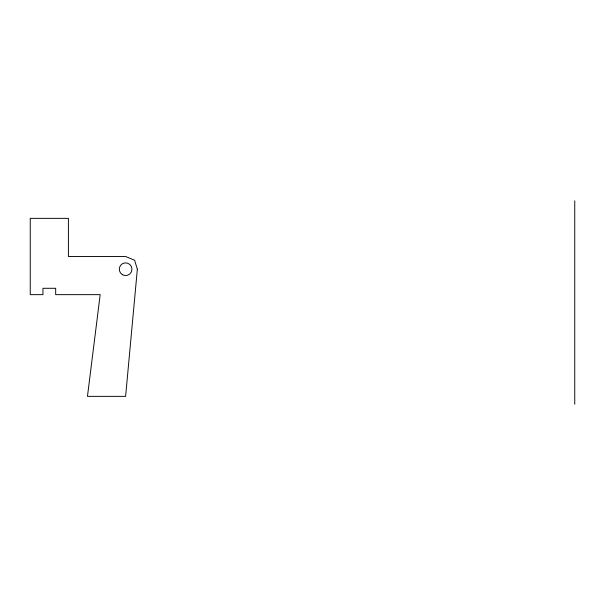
<?xml version="1.0" encoding="UTF-8"?>
<svg xmlns="http://www.w3.org/2000/svg" width="605" height="605" viewBox="0 0 605 605"><rect width="100%" height="100%" fill="white"/><g stroke="black" fill="none" stroke-linecap="round" stroke-linejoin="round"><path stroke-width="0.91" d="M574.75 200.777L574.75 404.223M137.35 269.217L125.613 396.366L87.468 396.366L100.18 294.65L55.683 294.65L55.683 288.29L42.963 288.29L42.963 294.65L30.25 294.65L30.25 218.36L68.395 218.36L68.395 256.505L125.613 256.505L134.605 260.233L137.35 269.217M122.437 274.723A6.36 6.36 0 0 0 131.973 269.217A6.36 6.36 0 0 0 122.437 263.712A6.36 6.36 0 0 0 122.437 274.723"/></g></svg>
